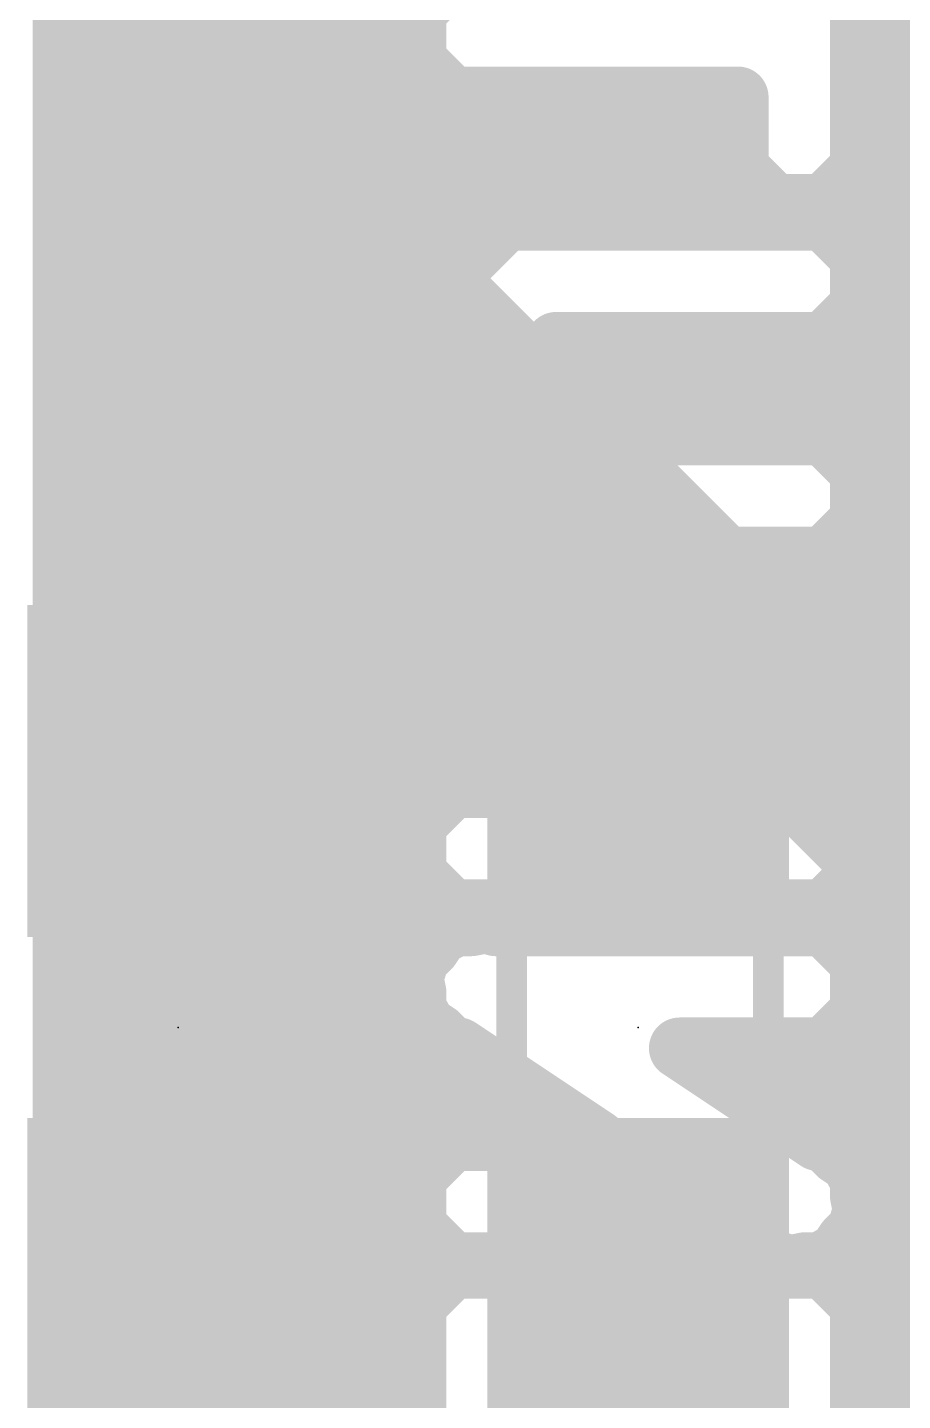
# Model space of a CAD drawing. Extents: x -34 to 73, y -20 to 26.
# Drawn here: x 6.231 to 9.132, y 11.463 to 16.015 of the extents above; entities that cross this region are included whole.
import ezdxf

# ---------------------------------------------------------------- set-up
doc = ezdxf.new("R2010")
doc.units = 0
for name, color, linetype in [('1', 12, 'CONTINUOUS'), ('16', 132, 'CONTINUOUS'), ('22', 40, 'CONTINUOUS'), ('23', 53, 'CONTINUOUS'), ('51', 53, 'CONTINUOUS')]:
    doc.layers.add(name, color=color, linetype=linetype)

# ---------------------------------------------------------------- blocks, each defined once
blk = doc.blocks.new('RECT')
blk.add_solid([(-0.5, -0.5), (0.5, -0.5), (-0.5, 0.5), (0.5, 0.5)])

msp = doc.modelspace()

# ---------------------------------------------------------------- linework, layer by layer
at = {"layer": '1', "const_width": 0.254}
for points in [[(6.731, 11.85), (6.731, 10.033)], [(8.255, 11.85), (8.255, 10.668)]]:
    msp.add_lwpolyline(points, dxfattribs=at)
at = {"layer": '1', "const_width": 0.127}
for points in [[(6.7945, 11.85, 1), (6.6675, 11.85)], [(8.3185, 11.85, 1), (8.1915, 11.85)]]:
    msp.add_lwpolyline(points, format="xyb", dxfattribs=at)
at = {"layer": '16', "const_width": 0.6096}
for points in [[(7.151, 16.764), (7.151, 15.367)], [(7.151, 15.367), (12.318, 10.2)]]:
    msp.add_lwpolyline(points, dxfattribs=at)
at = {"layer": '16', "const_width": 0.3048}
for points in [[(7.2588, 15.4748, 1), (7.0432, 15.2592)], [(6.9986, 15.367, 1), (7.3034, 15.367)]]:
    msp.add_lwpolyline(points, format="xyb", dxfattribs=at)
at = {"layer": '22', "const_width": 0.2032}
for points in [[(6.35, 10.16), (6.35, 17.78)], [(6.5532, 10.16), (6.5532, 17.78)], [(6.7564, 10.16), (6.7564, 17.78)], [(6.9596, 10.16), (6.9596, 17.78)], [(7.1628, 10.16), (7.1628, 17.78)], [(7.366, 10.16), (7.366, 17.78)], [(9.1948, 10.16), (9.1948, 17.78)], [(8.9925, 16.4268), (8.9925, 15.5466)], [(7.5184, 16.0709), (7.5692, 16.1217)], [(7.5184, 15.9025), (7.5184, 16.0709)], [(7.5692, 15.8517), (7.5184, 15.9025)], [(7.6374, 15.7835), (7.5692, 15.8517)], [(7.5692, 15.1302), (7.5692, 15.8517)], [(7.7724, 15.7835), (7.6374, 15.7835)], [(7.9756, 15.7835), (7.7724, 15.7835)], [(7.7724, 15.3334), (7.7724, 15.7835)], [(8.1788, 15.7835), (7.9756, 15.7835)], [(7.9756, 15.3764), (7.9756, 15.7835)], [(8.382, 15.7835), (8.1788, 15.7835)], [(8.1788, 15.3764), (8.1788, 15.7835)], [(8.5852, 15.7835), (8.382, 15.7835)], [(8.382, 15.3764), (8.382, 15.7835)], [(8.5861, 15.7835), (8.5852, 15.7835)], [(8.5852, 15.3764), (8.5852, 15.7835)], [(8.5861, 15.5466), (8.5861, 15.7835)], [(8.7051, 15.4276), (8.5861, 15.5466)], [(8.9916, 15.5457), (8.8735, 15.4276)], [(8.9925, 15.5466), (8.9916, 15.5457)], [(8.9916, 15.2583), (8.9916, 15.5457)], [(8.7884, 15.4276), (8.7051, 15.4276)], [(8.8735, 15.4276), (8.7884, 15.4276)], [(8.7884, 15.3764), (8.7884, 15.4276)], [(7.7724, 15.3334), (7.8154, 15.3764)], [(7.8154, 15.3764), (7.9756, 15.3764)], [(7.9756, 15.3764), (8.1788, 15.3764)], [(8.1788, 15.3764), (8.382, 15.3764)], [(8.382, 15.3764), (8.5852, 15.3764)], [(8.5852, 15.3764), (8.7884, 15.3764)], [(8.7884, 15.3764), (8.8735, 15.3764)], [(8.8735, 15.3764), (8.9916, 15.2583)], [(7.5692, 15.1302), (7.7724, 15.3334)], [(8.9916, 15.2583), (8.9925, 15.2574)], [(8.9925, 15.2574), (8.9925, 15.089)], [(7.5184, 15.0794), (7.5692, 15.1302)], [(7.5184, 14.5552), (7.5184, 15.0794)], [(8.9916, 15.0881), (8.8735, 14.97)], [(8.9925, 15.089), (8.9916, 15.0881)], [(8.9916, 14.5465), (8.9916, 15.0881)], [(7.9837, 14.97), (7.9756, 14.9619)], [(8.1788, 14.97), (7.9837, 14.97)], [(8.382, 14.97), (8.1788, 14.97)], [(8.1788, 14.6646), (8.1788, 14.97)], [(8.5852, 14.97), (8.382, 14.97)], [(8.382, 14.6646), (8.382, 14.97)], [(8.7884, 14.97), (8.5852, 14.97)], [(8.5852, 14.6646), (8.5852, 14.97)], [(8.8735, 14.97), (8.7884, 14.97)], [(8.7884, 14.6646), (8.7884, 14.97)], [(7.9756, 14.9619), (7.9248, 14.9111)], [(7.9756, 14.6727), (7.9756, 14.9619)], [(7.9248, 14.9111), (7.9248, 14.7235)], [(7.9248, 14.7235), (7.9756, 14.6727)], [(7.9756, 14.6727), (7.9837, 14.6646)], [(7.9837, 14.6646), (8.1788, 14.6646)], [(8.1788, 14.6646), (8.382, 14.6646)], [(8.382, 14.6646), (8.5852, 14.6646)], [(8.5852, 14.6646), (8.7884, 14.6646)], [(8.7884, 14.6646), (8.8735, 14.6646)], [(8.8735, 14.6646), (8.9916, 14.5465)], [(7.6374, 14.4361), (7.5184, 14.5552)], [(8.9916, 14.5465), (8.9925, 14.5456)], [(8.9925, 14.5456), (8.9925, 14.3772)], [(7.5692, 13.427), (7.5692, 14.5044)], [(7.8154, 14.2582), (7.6374, 14.4361)], [(8.9916, 14.3763), (8.8735, 14.2582)], [(8.9925, 14.3772), (8.9916, 14.3763)], [(8.9916, 13.9109), (8.9916, 14.3763)], [(7.7724, 13.4952), (7.7724, 14.3012)], [(7.9756, 14.2582), (7.8154, 14.2582)], [(8.1788, 14.2582), (7.9756, 14.2582)], [(7.9756, 14.0113), (7.9756, 14.2582)], [(8.382, 14.2582), (8.1788, 14.2582)], [(8.1788, 14.207), (8.1788, 14.2582)], [(8.5852, 14.2582), (8.382, 14.2582)], [(8.382, 14.207), (8.382, 14.2582)], [(8.7884, 14.2582), (8.5852, 14.2582)], [(8.5852, 14.207), (8.5852, 14.2582)], [(8.8735, 14.2582), (8.7884, 14.2582)], [(8.7884, 14.1141), (8.7884, 14.2582)], [(7.9756, 14.0113), (8.1713, 14.207)], [(8.1713, 14.207), (8.1788, 14.207)], [(8.1788, 14.207), (8.382, 14.207)], [(8.382, 14.207), (8.5852, 14.207)], [(8.5852, 14.207), (8.6955, 14.207)], [(8.6955, 14.207), (8.7884, 14.1141)], [(8.7884, 14.1141), (8.9916, 13.9109)], [(7.8743, 13.91), (7.9756, 14.0113)], [(7.8743, 13.4952), (7.8743, 13.91)], [(8.9916, 13.9109), (8.9925, 13.91)], [(8.9925, 13.91), (8.9925, 13.2078)], [(8.3396, 13.8006), (8.2807, 13.7417)], [(8.382, 13.8006), (8.3396, 13.8006)], [(8.5272, 13.8006), (8.382, 13.8006)], [(8.382, 13.4952), (8.382, 13.8006)], [(8.5852, 13.7426), (8.5272, 13.8006)], [(8.2807, 13.7417), (8.2807, 13.4952)], [(8.5861, 13.7417), (8.5852, 13.7426)], [(8.5852, 13.4952), (8.5852, 13.7426)], [(8.5861, 13.4952), (8.5861, 13.7417)], [(7.5692, 13.427), (7.6374, 13.4952)], [(7.6374, 13.4952), (7.7724, 13.4952)], [(7.7724, 13.4952), (7.8743, 13.4952)], [(8.2807, 13.4952), (8.382, 13.4952)], [(8.382, 13.4952), (8.5852, 13.4952)], [(8.5852, 13.4952), (8.5861, 13.4952)], [(7.5184, 13.3762), (7.5692, 13.427)], [(7.5184, 13.2078), (7.5184, 13.3762)], [(7.5692, 13.157), (7.5184, 13.2078)], [(8.9916, 13.2069), (8.8735, 13.0888)], [(8.9925, 13.2078), (8.9916, 13.2069)], [(8.9916, 12.9195), (8.9916, 13.2069)], [(7.6374, 13.0888), (7.5692, 13.157)], [(7.5692, 12.9721), (7.5692, 13.157)], [(7.7724, 13.0888), (7.6374, 13.0888)], [(7.9756, 13.0888), (7.7724, 13.0888)], [(7.7724, 13.0447), (7.7724, 13.0888)], [(8.1788, 13.0888), (7.9756, 13.0888)], [(7.9756, 13.0376), (7.9756, 13.0888)], [(8.382, 13.0888), (8.1788, 13.0888)], [(8.1788, 13.0376), (8.1788, 13.0888)], [(8.5852, 13.0888), (8.382, 13.0888)], [(8.382, 13.0376), (8.382, 13.0888)], [(8.7884, 13.0888), (8.5852, 13.0888)], [(8.5852, 13.0376), (8.5852, 13.0888)], [(8.8735, 13.0888), (8.7884, 13.0888)], [(8.7884, 13.0376), (8.7884, 13.0888)], [(7.5637, 12.9639), (7.5992, 13.0172)], [(7.5992, 13.0172), (7.6214, 13.0216)], [(7.6214, 13.0216), (7.6374, 13.0376)], [(7.6374, 13.0376), (7.7015, 13.0376)], [(7.7015, 13.0376), (7.7643, 13.0502)], [(7.7643, 13.0502), (7.7831, 13.0376)], [(7.7831, 13.0376), (7.9756, 13.0376)], [(7.9756, 13.0376), (8.1788, 13.0376)], [(8.1788, 13.0376), (8.382, 13.0376)], [(8.382, 13.0376), (8.5852, 13.0376)], [(8.5852, 13.0376), (8.7884, 13.0376)], [(8.7884, 13.0376), (8.8735, 13.0376)], [(8.8735, 13.0376), (8.9916, 12.9195)], [(7.5184, 12.9186), (7.5637, 12.9639)], [(7.5184, 12.8959), (7.5184, 12.9186)], [(8.9916, 12.9195), (8.9925, 12.9186)], [(8.9925, 12.9186), (8.9925, 12.7502)], [(7.5058, 12.8771), (7.5184, 12.8959)], [(7.5184, 12.8143), (7.5058, 12.8771)], [(7.5184, 12.7502), (7.5184, 12.8143)], [(7.5344, 12.7342), (7.5184, 12.7502)], [(7.5389, 12.712), (7.5344, 12.7342)], [(8.9916, 12.7493), (8.8735, 12.6312)], [(8.9925, 12.7502), (8.9916, 12.7493)], [(8.9916, 12.2077), (8.9916, 12.7493)], [(7.5922, 12.6765), (7.5389, 12.712)], [(7.5692, 12.2576), (7.5692, 12.6918)], [(7.6374, 12.6312), (7.5922, 12.6765)], [(7.6601, 12.6312), (7.6374, 12.6312)], [(8.1182, 12.3258), (7.6601, 12.6312)], [(8.5852, 12.6312), (8.3927, 12.6312)], [(8.3927, 12.6312), (8.7884, 12.3674)], [(8.7884, 12.6312), (8.5852, 12.6312)], [(8.5852, 12.5029), (8.5852, 12.6312)], [(8.8735, 12.6312), (8.7884, 12.6312)], [(8.7884, 12.3674), (8.7884, 12.6312)], [(7.7724, 12.3258), (7.7724, 12.5563)], [(7.9756, 12.3258), (7.9756, 12.4209)], [(7.5692, 12.2576), (7.6374, 12.3258)], [(7.6374, 12.3258), (7.7724, 12.3258)], [(7.7724, 12.3258), (7.9756, 12.3258)], [(7.9756, 12.3258), (8.1182, 12.3258)], [(8.7884, 12.3674), (8.8508, 12.3258)], [(8.8508, 12.3258), (8.8735, 12.3258)], [(8.8735, 12.3258), (8.9188, 12.2805)], [(8.9188, 12.2805), (8.9721, 12.245)], [(7.5184, 12.2068), (7.5692, 12.2576)], [(8.9721, 12.245), (8.9765, 12.2228)], [(7.5184, 12.0384), (7.5184, 12.2068)], [(8.9765, 12.2228), (8.9916, 12.2077)], [(8.9916, 12.2077), (8.9925, 12.2068)], [(8.9925, 12.2068), (8.9925, 12.1427)], [(8.9925, 12.1427), (9.0051, 12.0799)], [(9.0051, 12.0799), (8.9925, 12.0611)], [(8.9925, 12.0611), (8.9925, 12.0384)], [(7.5692, 11.9876), (7.5184, 12.0384)], [(8.9916, 12.0375), (8.9472, 11.9931)], [(8.9925, 12.0384), (8.9916, 12.0375)], [(8.9916, 11.784), (8.9916, 12.0375)], [(7.6374, 11.9194), (7.5692, 11.9876)], [(7.5692, 11.8339), (7.5692, 11.9876)], [(8.9472, 11.9931), (8.9117, 11.9399)], [(7.7724, 11.9194), (7.6374, 11.9194)], [(7.9756, 11.9194), (7.7724, 11.9194)], [(7.7724, 11.9021), (7.7724, 11.9194)], [(8.1788, 11.9194), (7.9756, 11.9194)], [(7.9756, 11.7242), (7.9756, 11.9194)], [(8.382, 11.9194), (8.1788, 11.9194)], [(8.1788, 11.7242), (8.1788, 11.9194)], [(8.5852, 11.9194), (8.382, 11.9194)], [(8.382, 11.7242), (8.382, 11.9194)], [(8.7278, 11.9194), (8.5852, 11.9194)], [(8.5852, 11.7242), (8.5852, 11.9194)], [(8.7466, 11.9068), (8.7278, 11.9194)], [(8.8094, 11.9194), (8.7466, 11.9068)], [(8.7884, 11.9021), (8.7884, 11.9152)], [(8.8735, 11.9194), (8.8094, 11.9194)], [(8.8895, 11.9354), (8.8735, 11.9194)], [(8.9117, 11.9399), (8.8895, 11.9354)], [(7.5692, 11.8339), (7.6374, 11.9021)], [(7.6374, 11.9021), (7.7724, 11.9021)], [(7.7724, 11.9021), (7.8058, 11.9021)], [(7.8058, 11.9021), (7.9248, 11.7831)], [(8.5861, 11.7831), (8.7051, 11.9021)], [(8.7051, 11.9021), (8.7884, 11.9021)], [(8.7884, 11.9021), (8.8735, 11.9021)], [(8.8735, 11.9021), (8.9916, 11.784)], [(7.5184, 11.7831), (7.5692, 11.8339)], [(7.5184, 11.2588), (7.5184, 11.7831)], [(7.9248, 11.7831), (7.9248, 11.7242)], [(8.5861, 11.7242), (8.5861, 11.7831)], [(8.9916, 11.784), (8.9925, 11.7831)], [(8.9925, 11.7831), (8.9925, 11.2588)], [(7.9248, 11.7242), (7.9756, 11.7242)], [(7.9756, 11.7242), (8.1788, 11.7242)], [(8.1788, 11.7242), (8.382, 11.7242)], [(8.382, 11.7242), (8.5852, 11.7242)], [(8.5852, 11.7242), (8.5861, 11.7242)]]:
    msp.add_lwpolyline(points, dxfattribs=at)
at = {"layer": '22', "const_width": 0.1016}
for points in [[(7.4825, 16.1068, 1), (7.5543, 16.035)], [(7.5543, 15.9384, 1), (7.4825, 15.8666)], [(7.4676, 15.9025, 1), (7.5692, 15.9025)], [(7.6051, 15.8876, 1), (7.5333, 15.8158)], [(7.62, 15.8517, 1), (7.5184, 15.8517)], [(7.5333, 15.8158, 1), (7.6051, 15.8876)], [(7.6374, 15.8343, 1), (7.6374, 15.7327)], [(7.7724, 15.8343, 1), (7.7724, 15.7327)], [(7.8232, 15.7835, 1), (7.7216, 15.7835)], [(7.7724, 15.7327, 1), (7.7724, 15.8343)], [(7.9756, 15.8343, 1), (7.9756, 15.7327)], [(8.0264, 15.7835, 1), (7.9248, 15.7835)], [(7.9756, 15.7327, 1), (7.9756, 15.8343)], [(8.1788, 15.8343, 1), (8.1788, 15.7327)], [(8.2296, 15.7835, 1), (8.128, 15.7835)], [(8.1788, 15.7327, 1), (8.1788, 15.8343)], [(8.382, 15.8343, 1), (8.382, 15.7327)], [(8.4328, 15.7835, 1), (8.3312, 15.7835)], [(8.382, 15.7327, 1), (8.382, 15.8343)], [(8.5852, 15.8343, 1), (8.5852, 15.7327)], [(8.636, 15.7835, 1), (8.5344, 15.7835)], [(8.6369, 15.7835, 1), (8.5353, 15.7835)], [(8.5852, 15.7327, 1), (8.5852, 15.8343)], [(8.5861, 15.7327, 1), (8.5861, 15.8343)], [(7.6015, 15.7476, 1), (7.6733, 15.8194)], [(8.622, 15.5825, 1), (8.5502, 15.5107)], [(9.0424, 15.5457, 1), (8.9408, 15.5457)], [(8.9557, 15.5816, 1), (9.0275, 15.5098)], [(9.0275, 15.5098, 1), (8.9557, 15.5816)], [(9.0284, 15.5107, 1), (8.9566, 15.5825)], [(8.5353, 15.5466, 1), (8.6369, 15.5466)], [(8.9417, 15.5466, 1), (9.0433, 15.5466)], [(8.7051, 15.4784, 1), (8.7051, 15.3768)], [(8.7884, 15.4784, 1), (8.7884, 15.3768)], [(8.8392, 15.4276, 1), (8.7376, 15.4276)], [(8.7884, 15.3768, 1), (8.7884, 15.4784)], [(8.8735, 15.3768, 1), (8.8735, 15.4784)], [(7.8154, 15.4272, 1), (7.8154, 15.3256)], [(7.8513, 15.3405, 1), (7.7795, 15.4123)], [(7.9756, 15.4272, 1), (7.9756, 15.3256)], [(7.9756, 15.3256, 1), (7.9756, 15.4272)], [(8.1788, 15.4272, 1), (8.1788, 15.3256)], [(8.1788, 15.3256, 1), (8.1788, 15.4272)], [(8.382, 15.4272, 1), (8.382, 15.3256)], [(8.382, 15.3256, 1), (8.382, 15.4272)], [(8.5852, 15.4272, 1), (8.5852, 15.3256)], [(8.5852, 15.3256, 1), (8.5852, 15.4272)], [(8.6692, 15.3917, 1), (8.741, 15.4635)], [(8.7884, 15.4272, 1), (8.7884, 15.3256)], [(8.7884, 15.3256, 1), (8.7884, 15.4272)], [(8.8376, 15.4635, 1), (8.9094, 15.3917)], [(8.9094, 15.4123, 1), (8.8376, 15.3405)], [(8.8735, 15.3256, 1), (8.8735, 15.4272)], [(7.8083, 15.2975, 1), (7.7365, 15.3693)], [(7.7365, 15.3693, 1), (7.8083, 15.2975)], [(7.9248, 15.3764, 1), (8.0264, 15.3764)], [(8.128, 15.3764, 1), (8.2296, 15.3764)], [(8.3312, 15.3764, 1), (8.4328, 15.3764)], [(8.5344, 15.3764, 1), (8.636, 15.3764)], [(8.7376, 15.3764, 1), (8.8392, 15.3764)], [(7.7216, 15.3334, 1), (7.8232, 15.3334)], [(9.0275, 15.2942, 1), (8.9557, 15.2224)], [(9.0433, 15.2574, 1), (8.9417, 15.2574)], [(8.9557, 15.2224, 1), (9.0275, 15.2942)], [(8.9566, 15.2215, 1), (9.0284, 15.2933)], [(8.9408, 15.2583, 1), (9.0424, 15.2583)], [(7.5333, 15.1661, 1), (7.6051, 15.0943)], [(7.6051, 15.0943, 1), (7.5333, 15.1661)], [(7.5692, 15.0794, 1), (7.4676, 15.0794)], [(7.4825, 15.1153, 1), (7.5543, 15.0435)], [(7.5184, 15.1302, 1), (7.62, 15.1302)], [(9.0424, 15.0881, 1), (8.9408, 15.0881)], [(8.9557, 15.124, 1), (9.0275, 15.0522)], [(9.0275, 15.0522, 1), (8.9557, 15.124)], [(9.0284, 15.0531, 1), (8.9566, 15.1249)], [(8.9417, 15.089, 1), (9.0433, 15.089)], [(7.9837, 15.0208, 1), (7.9837, 14.9192)], [(8.0196, 14.9341, 1), (7.9478, 15.0059)], [(8.1788, 15.0208, 1), (8.1788, 14.9192)], [(8.2296, 14.97, 1), (8.128, 14.97)], [(8.1788, 14.9192, 1), (8.1788, 15.0208)], [(8.382, 15.0208, 1), (8.382, 14.9192)], [(8.4328, 14.97, 1), (8.3312, 14.97)], [(8.382, 14.9192, 1), (8.382, 15.0208)], [(8.5852, 15.0208, 1), (8.5852, 14.9192)], [(8.636, 14.97, 1), (8.5344, 14.97)], [(8.5852, 14.9192, 1), (8.5852, 15.0208)], [(8.7884, 15.0208, 1), (8.7884, 14.9192)], [(8.8392, 14.97, 1), (8.7376, 14.97)], [(8.7884, 14.9192, 1), (8.7884, 15.0208)], [(8.8735, 14.9192, 1), (8.8735, 15.0208)], [(8.0264, 14.9619, 1), (7.9248, 14.9619)], [(7.9397, 14.9978, 1), (8.0115, 14.926)], [(8.0115, 14.926, 1), (7.9397, 14.9978)], [(8.8376, 15.0059, 1), (8.9094, 14.9341)], [(7.9756, 14.9111, 1), (7.874, 14.9111)], [(7.8889, 14.947, 1), (7.9607, 14.8752)], [(7.9607, 14.7594, 1), (7.8889, 14.6876)], [(7.874, 14.7235, 1), (7.9756, 14.7235)], [(8.0115, 14.7086, 1), (7.9397, 14.6368)], [(7.9837, 14.7154, 1), (7.9837, 14.6138)], [(7.9397, 14.6368, 1), (8.0115, 14.7086)], [(7.9478, 14.6287, 1), (8.0196, 14.7005)], [(8.1788, 14.7154, 1), (8.1788, 14.6138)], [(8.1788, 14.6138, 1), (8.1788, 14.7154)], [(8.382, 14.7154, 1), (8.382, 14.6138)], [(8.382, 14.6138, 1), (8.382, 14.7154)], [(8.5852, 14.7154, 1), (8.5852, 14.6138)], [(8.5852, 14.6138, 1), (8.5852, 14.7154)], [(8.7884, 14.7154, 1), (8.7884, 14.6138)], [(8.7884, 14.6138, 1), (8.7884, 14.7154)], [(8.9094, 14.7005, 1), (8.8376, 14.6287)], [(8.8735, 14.6138, 1), (8.8735, 14.7154)], [(7.9248, 14.6727, 1), (8.0264, 14.6727)], [(8.128, 14.6646, 1), (8.2296, 14.6646)], [(8.3312, 14.6646, 1), (8.4328, 14.6646)], [(8.5344, 14.6646, 1), (8.636, 14.6646)], [(8.7376, 14.6646, 1), (8.8392, 14.6646)], [(7.5543, 14.5911, 1), (7.4825, 14.5193)], [(9.0275, 14.5824, 1), (8.9557, 14.5106)], [(9.0433, 14.5456, 1), (8.9417, 14.5456)], [(8.9557, 14.5106, 1), (9.0275, 14.5824)], [(8.9566, 14.5097, 1), (9.0284, 14.5815)], [(7.4676, 14.5552, 1), (7.5692, 14.5552)], [(7.62, 14.5044, 1), (7.5184, 14.5044)], [(8.9408, 14.5465, 1), (9.0424, 14.5465)], [(7.6733, 14.472, 1), (7.6015, 14.4002)], [(7.6015, 14.4002, 1), (7.6733, 14.472)], [(9.0424, 14.3763, 1), (8.9408, 14.3763)], [(9.0275, 14.3404, 1), (8.9557, 14.4122)], [(9.0284, 14.3413, 1), (8.9566, 14.4131)], [(8.9557, 14.4122, 1), (9.0275, 14.3404)], [(7.8232, 14.3012, 1), (7.7216, 14.3012)], [(8.9417, 14.3772, 1), (9.0433, 14.3772)], [(7.8154, 14.309, 1), (7.8154, 14.2074)], [(7.7795, 14.2223, 1), (7.8513, 14.2941)], [(7.9756, 14.309, 1), (7.9756, 14.2074)], [(8.0264, 14.2582, 1), (7.9248, 14.2582)], [(7.9756, 14.2074, 1), (7.9756, 14.309)], [(8.1788, 14.309, 1), (8.1788, 14.2074)], [(8.2296, 14.2582, 1), (8.128, 14.2582)], [(8.1788, 14.2074, 1), (8.1788, 14.309)], [(8.382, 14.309, 1), (8.382, 14.2074)], [(8.4328, 14.2582, 1), (8.3312, 14.2582)], [(8.382, 14.2074, 1), (8.382, 14.309)], [(8.5852, 14.309, 1), (8.5852, 14.2074)], [(8.636, 14.2582, 1), (8.5344, 14.2582)], [(8.5852, 14.2074, 1), (8.5852, 14.309)], [(8.7884, 14.309, 1), (8.7884, 14.2074)], [(8.8392, 14.2582, 1), (8.7376, 14.2582)], [(8.7884, 14.2074, 1), (8.7884, 14.309)], [(8.8376, 14.2941, 1), (8.9094, 14.2223)], [(8.8735, 14.2074, 1), (8.8735, 14.309)], [(8.1713, 14.2578, 1), (8.1713, 14.1562)], [(8.1788, 14.2578, 1), (8.1788, 14.1562)], [(8.2072, 14.1711, 1), (8.1354, 14.2429)], [(8.1788, 14.1562, 1), (8.1788, 14.2578)], [(8.382, 14.2578, 1), (8.382, 14.1562)], [(8.382, 14.1562, 1), (8.382, 14.2578)], [(8.5852, 14.2578, 1), (8.5852, 14.1562)], [(8.5852, 14.1562, 1), (8.5852, 14.2578)], [(8.7314, 14.2429, 1), (8.6596, 14.1711)], [(8.6955, 14.1562, 1), (8.6955, 14.2578)], [(8.128, 14.207, 1), (8.2296, 14.207)], [(8.3312, 14.207, 1), (8.4328, 14.207)], [(8.5344, 14.207, 1), (8.636, 14.207)], [(8.8243, 14.15, 1), (8.7525, 14.0782)], [(8.7376, 14.1141, 1), (8.8392, 14.1141)], [(8.7525, 14.0782, 1), (8.8243, 14.15)], [(8.0115, 13.9754, 1), (7.9397, 14.0472)], [(7.9397, 14.0472, 1), (8.0115, 13.9754)], [(7.9248, 14.0113, 1), (8.0264, 14.0113)], [(7.9251, 13.91, 1), (7.8235, 13.91)], [(7.8384, 13.9459, 1), (7.9102, 13.8741)], [(9.0275, 13.9468, 1), (8.9557, 13.875)], [(9.0433, 13.91, 1), (8.9417, 13.91)], [(8.9557, 13.875, 1), (9.0275, 13.9468)], [(8.9566, 13.8741, 1), (9.0284, 13.9459)], [(8.9408, 13.9109, 1), (9.0424, 13.9109)], [(8.3396, 13.8514, 1), (8.3396, 13.7498)], [(8.3755, 13.7647, 1), (8.3037, 13.8365)], [(8.382, 13.8514, 1), (8.382, 13.7498)], [(8.4328, 13.8006, 1), (8.3312, 13.8006)], [(8.382, 13.7498, 1), (8.382, 13.8514)], [(8.5631, 13.8365, 1), (8.4913, 13.7647)], [(8.5272, 13.7498, 1), (8.5272, 13.8514)], [(8.3315, 13.7417, 1), (8.2299, 13.7417)], [(8.6211, 13.7785, 1), (8.5493, 13.7067)], [(8.636, 13.7426, 1), (8.5344, 13.7426)], [(8.6369, 13.7417, 1), (8.5353, 13.7417)], [(8.2448, 13.7776, 1), (8.3166, 13.7058)], [(8.5493, 13.7067, 1), (8.6211, 13.7785)], [(8.5502, 13.7058, 1), (8.622, 13.7776)], [(7.6374, 13.546, 1), (7.6374, 13.4444)], [(7.6733, 13.4593, 1), (7.6015, 13.5311)], [(7.7724, 13.546, 1), (7.7724, 13.4444)], [(7.7724, 13.4444, 1), (7.7724, 13.546)], [(7.8743, 13.4444, 1), (7.8743, 13.546)], [(8.2807, 13.546, 1), (8.2807, 13.4444)], [(8.382, 13.546, 1), (8.382, 13.4444)], [(8.382, 13.4444, 1), (8.382, 13.546)], [(8.5852, 13.546, 1), (8.5852, 13.4444)], [(8.5852, 13.4444, 1), (8.5852, 13.546)], [(8.5861, 13.4444, 1), (8.5861, 13.546)], [(7.6051, 13.3911, 1), (7.5333, 13.4629)], [(7.7216, 13.4952, 1), (7.8232, 13.4952)], [(7.8235, 13.4952, 1), (7.9251, 13.4952)], [(8.2299, 13.4952, 1), (8.3315, 13.4952)], [(8.3312, 13.4952, 1), (8.4328, 13.4952)], [(8.5344, 13.4952, 1), (8.636, 13.4952)], [(8.5353, 13.4952, 1), (8.6369, 13.4952)], [(7.5692, 13.3762, 1), (7.4676, 13.3762)], [(7.5333, 13.4629, 1), (7.6051, 13.3911)], [(7.5184, 13.427, 1), (7.62, 13.427)], [(7.4825, 13.4121, 1), (7.5543, 13.3403)], [(7.5543, 13.2437, 1), (7.4825, 13.1719)], [(9.0424, 13.2069, 1), (8.9408, 13.2069)], [(8.9557, 13.2428, 1), (9.0275, 13.171)], [(9.0275, 13.171, 1), (8.9557, 13.2428)], [(9.0284, 13.1719, 1), (8.9566, 13.2437)], [(7.4676, 13.2078, 1), (7.5692, 13.2078)], [(7.6051, 13.1929, 1), (7.5333, 13.1211)], [(7.62, 13.157, 1), (7.5184, 13.157)], [(8.9417, 13.2078, 1), (9.0433, 13.2078)], [(7.5333, 13.1211, 1), (7.6051, 13.1929)], [(7.6374, 13.1396, 1), (7.6374, 13.038)], [(7.6015, 13.0529, 1), (7.6733, 13.1247)], [(7.7724, 13.1396, 1), (7.7724, 13.038)], [(7.8232, 13.0888, 1), (7.7216, 13.0888)], [(7.7724, 13.038, 1), (7.7724, 13.1396)], [(7.9756, 13.1396, 1), (7.9756, 13.038)], [(8.0264, 13.0888, 1), (7.9248, 13.0888)], [(7.9756, 13.038, 1), (7.9756, 13.1396)], [(8.1788, 13.1396, 1), (8.1788, 13.038)], [(8.2296, 13.0888, 1), (8.128, 13.0888)], [(8.1788, 13.038, 1), (8.1788, 13.1396)], [(8.382, 13.1396, 1), (8.382, 13.038)], [(8.4328, 13.0888, 1), (8.3312, 13.0888)], [(8.382, 13.038, 1), (8.382, 13.1396)], [(8.5852, 13.1396, 1), (8.5852, 13.038)], [(8.636, 13.0888, 1), (8.5344, 13.0888)], [(8.5852, 13.038, 1), (8.5852, 13.1396)], [(8.7884, 13.1396, 1), (8.7884, 13.038)], [(8.8392, 13.0888, 1), (8.7376, 13.0888)], [(8.7884, 13.038, 1), (8.7884, 13.1396)], [(8.8376, 13.1247, 1), (8.9094, 13.0529)], [(8.8735, 13.038, 1), (8.8735, 13.1396)], [(7.5893, 13.067, 1), (7.6091, 12.9674)], [(7.6415, 12.989, 1), (7.5569, 13.0454)], [(7.6374, 13.0884, 1), (7.6374, 12.9868)], [(7.6733, 13.0017, 1), (7.6015, 13.0735)], [(7.6313, 12.9718, 1), (7.6115, 13.0714)], [(7.6915, 13.0874, 1), (7.7115, 12.9878)], [(7.7015, 12.9868, 1), (7.7015, 13.0884)], [(7.7926, 13.0924, 1), (7.736, 13.008)], [(7.7831, 13.0884, 1), (7.7831, 12.9868)], [(7.7743, 13.0004, 1), (7.7543, 13.1)], [(7.7548, 12.9954, 1), (7.8114, 13.0798)], [(7.9756, 13.0884, 1), (7.9756, 12.9868)], [(7.9756, 12.9868, 1), (7.9756, 13.0884)], [(8.1788, 13.0884, 1), (8.1788, 12.9868)], [(8.1788, 12.9868, 1), (8.1788, 13.0884)], [(8.382, 13.0884, 1), (8.382, 12.9868)], [(8.382, 12.9868, 1), (8.382, 13.0884)], [(8.5852, 13.0884, 1), (8.5852, 12.9868)], [(8.5852, 12.9868, 1), (8.5852, 13.0884)], [(8.7884, 13.0884, 1), (8.7884, 12.9868)], [(8.7884, 12.9868, 1), (8.7884, 13.0884)], [(8.9094, 13.0735, 1), (8.8376, 13.0017)], [(8.8735, 12.9868, 1), (8.8735, 13.0884)], [(7.5996, 12.928, 1), (7.5278, 12.9998)], [(7.5855, 13.0575, 1), (7.6573, 12.9857)], [(7.7216, 13.0447, 1), (7.8232, 13.0447)], [(7.9248, 13.0376, 1), (8.0264, 13.0376)], [(8.128, 13.0376, 1), (8.2296, 13.0376)], [(8.3312, 13.0376, 1), (8.4328, 13.0376)], [(8.5344, 13.0376, 1), (8.636, 13.0376)], [(8.7376, 13.0376, 1), (8.8392, 13.0376)], [(7.5692, 12.9186, 1), (7.4676, 12.9186)], [(7.5214, 12.9921, 1), (7.606, 12.9357)], [(7.5184, 12.9721, 1), (7.62, 12.9721)], [(9.0275, 12.9554, 1), (8.9557, 12.8836)], [(9.0433, 12.9186, 1), (8.9417, 12.9186)], [(7.5556, 12.8871, 1), (7.456, 12.8671)], [(7.4825, 12.9545, 1), (7.5543, 12.8827)], [(7.5606, 12.8676, 1), (7.4762, 12.9242)], [(8.9557, 12.8836, 1), (9.0275, 12.9554)], [(8.9566, 12.8827, 1), (9.0284, 12.9545)], [(7.4636, 12.9054, 1), (7.548, 12.8488)], [(7.4676, 12.8959, 1), (7.5692, 12.8959)], [(8.9408, 12.9195, 1), (9.0424, 12.9195)], [(7.5692, 12.8143, 1), (7.4676, 12.8143)], [(7.5543, 12.7861, 1), (7.4825, 12.7143)], [(7.4686, 12.8043, 1), (7.5682, 12.8243)], [(7.5842, 12.7443, 1), (7.4846, 12.7241)], [(9.0424, 12.7493, 1), (8.9408, 12.7493)], [(8.9557, 12.7852, 1), (9.0275, 12.7134)], [(9.0275, 12.7134, 1), (8.9557, 12.7852)], [(9.0284, 12.7143, 1), (8.9566, 12.7861)], [(7.4676, 12.7502, 1), (7.5692, 12.7502)], [(7.5671, 12.7543, 1), (7.5107, 12.6697)], [(7.4985, 12.6983, 1), (7.5703, 12.7701)], [(7.62, 12.6918, 1), (7.5184, 12.6918)], [(8.9417, 12.7502, 1), (9.0433, 12.7502)], [(7.4891, 12.7019, 1), (7.5887, 12.7221)], [(7.6282, 12.7124, 1), (7.5562, 12.6406)], [(7.564, 12.6342, 1), (7.6204, 12.7188)], [(7.6374, 12.682, 1), (7.6374, 12.5804)], [(7.6014, 12.5953, 1), (7.6734, 12.6671)], [(7.6883, 12.6735, 1), (7.6319, 12.5889)], [(7.6601, 12.5804, 1), (7.6601, 12.682)], [(8.3927, 12.682, 1), (8.3927, 12.5804)], [(8.4209, 12.6735, 1), (8.3645, 12.5889)], [(8.5852, 12.682, 1), (8.5852, 12.5804)], [(8.636, 12.6312, 1), (8.5344, 12.6312)], [(8.5852, 12.5804, 1), (8.5852, 12.682)], [(8.7884, 12.682, 1), (8.7884, 12.5804)], [(8.8392, 12.6312, 1), (8.7376, 12.6312)], [(8.7884, 12.5804, 1), (8.7884, 12.682)], [(8.8376, 12.6671, 1), (8.9094, 12.5953)], [(8.8735, 12.5804, 1), (8.8735, 12.682)], [(7.8232, 12.5563, 1), (7.7216, 12.5563)], [(8.0264, 12.4209, 1), (7.9248, 12.4209)], [(8.5344, 12.5029, 1), (8.636, 12.5029)], [(7.6374, 12.3766, 1), (7.6374, 12.275)], [(7.6733, 12.2899, 1), (7.6015, 12.3617)], [(7.7724, 12.3766, 1), (7.7724, 12.275)], [(7.7724, 12.275, 1), (7.7724, 12.3766)], [(7.9756, 12.3766, 1), (7.9756, 12.275)], [(7.9756, 12.275, 1), (7.9756, 12.3766)], [(8.1182, 12.275, 1), (8.1182, 12.3766)], [(8.8166, 12.4097, 1), (8.7602, 12.3251)], [(8.7602, 12.3251, 1), (8.8166, 12.4097)], [(8.8508, 12.3766, 1), (8.8508, 12.275)], [(8.9094, 12.3617, 1), (8.8376, 12.2899)], [(8.8735, 12.275, 1), (8.8735, 12.3766)], [(8.09, 12.2835, 1), (8.1464, 12.3681)], [(8.7376, 12.3674, 1), (8.8392, 12.3674)], [(8.8226, 12.2835, 1), (8.879, 12.3681)], [(8.947, 12.3228, 1), (8.8906, 12.2382)], [(7.5333, 12.2935, 1), (7.6051, 12.2217)], [(7.6051, 12.2217, 1), (7.5333, 12.2935)], [(7.7216, 12.3258, 1), (7.8232, 12.3258)], [(7.9248, 12.3258, 1), (8.0264, 12.3258)], [(8.8829, 12.2446, 1), (8.9547, 12.3164)], [(9.0219, 12.2549, 1), (8.9223, 12.2351)], [(8.9439, 12.2027, 1), (9.0003, 12.2873)], [(7.5692, 12.2068, 1), (7.4676, 12.2068)], [(7.4825, 12.2427, 1), (7.5543, 12.1709)], [(7.5184, 12.2576, 1), (7.62, 12.2576)], [(9.0124, 12.2587, 1), (8.9406, 12.1869)], [(9.0275, 12.2436, 1), (8.9557, 12.1718)], [(9.0433, 12.2068, 1), (8.9417, 12.2068)], [(8.9557, 12.1718, 1), (9.0275, 12.2436)], [(8.9566, 12.1709, 1), (9.0284, 12.2427)], [(8.9267, 12.2129, 1), (9.0263, 12.2327)], [(8.9408, 12.2077, 1), (9.0424, 12.2077)], [(9.0423, 12.1527, 1), (8.9427, 12.1327)], [(8.9417, 12.1427, 1), (9.0433, 12.1427)], [(9.0433, 12.0611, 1), (8.9417, 12.0611)], [(9.0473, 12.0516, 1), (8.9629, 12.1082)], [(7.5543, 12.0743, 1), (7.4825, 12.0025)], [(9.0424, 12.0375, 1), (8.9408, 12.0375)], [(8.9557, 12.0734, 1), (9.0275, 12.0016)], [(8.9503, 12.0894, 1), (9.0347, 12.0328)], [(8.9553, 12.0699, 1), (9.0549, 12.0899)], [(9.0275, 12.0016, 1), (8.9557, 12.0734)], [(9.0284, 12.0025, 1), (8.9566, 12.0743)], [(7.4676, 12.0384, 1), (7.5692, 12.0384)], [(7.6051, 12.0235, 1), (7.5333, 11.9517)], [(7.62, 11.9876, 1), (7.5184, 11.9876)], [(7.5333, 11.9517, 1), (7.6051, 12.0235)], [(8.9113, 12.029, 1), (8.9831, 11.9572)], [(8.9895, 11.9649, 1), (8.9049, 12.0213)], [(8.9417, 12.0384, 1), (9.0433, 12.0384)], [(7.6374, 11.9702, 1), (7.6374, 11.8686)], [(7.7724, 11.9702, 1), (7.7724, 11.8686)], [(7.8232, 11.9194, 1), (7.7216, 11.9194)], [(7.7724, 11.8686, 1), (7.7724, 11.9702)], [(7.9756, 11.9702, 1), (7.9756, 11.8686)], [(8.0264, 11.9194, 1), (7.9248, 11.9194)], [(7.9756, 11.8686, 1), (7.9756, 11.9702)], [(8.1788, 11.9702, 1), (8.1788, 11.8686)], [(8.2296, 11.9194, 1), (8.128, 11.9194)], [(8.1788, 11.8686, 1), (8.1788, 11.9702)], [(8.382, 11.9702, 1), (8.382, 11.8686)], [(8.4328, 11.9194, 1), (8.3312, 11.9194)], [(8.382, 11.8686, 1), (8.382, 11.9702)], [(8.5852, 11.9702, 1), (8.5852, 11.8686)], [(8.636, 11.9194, 1), (8.5344, 11.9194)], [(8.5852, 11.8686, 1), (8.5852, 11.9702)], [(8.7561, 11.9616, 1), (8.6995, 11.8772)], [(8.7278, 11.8686, 1), (8.7278, 11.9702)], [(8.8392, 11.9152, 1), (8.7376, 11.9152)], [(8.8094, 11.9702, 1), (8.8094, 11.8686)], [(8.8194, 11.8696, 1), (8.7994, 11.9692)], [(8.8794, 11.9852, 1), (8.8996, 11.8856)], [(8.9254, 11.8995, 1), (8.8536, 11.9713)], [(8.8694, 11.9681, 1), (8.954, 11.9117)], [(8.8735, 11.8686, 1), (8.8735, 11.9702)], [(8.9218, 11.8901, 1), (8.9016, 11.9897)], [(7.6374, 11.9529, 1), (7.6374, 11.8513)], [(7.6015, 11.8835, 1), (7.6733, 11.9553)], [(7.6733, 11.8662, 1), (7.6015, 11.938)], [(7.7724, 11.9529, 1), (7.7724, 11.8513)], [(7.8417, 11.938, 1), (7.7699, 11.8662)], [(7.7724, 11.8513, 1), (7.7724, 11.9529)], [(7.8058, 11.8513, 1), (7.8058, 11.9529)], [(8.7051, 11.9529, 1), (8.7051, 11.8513)], [(8.741, 11.8662, 1), (8.6692, 11.938)], [(8.7366, 11.9566, 1), (8.7566, 11.857)], [(8.7183, 11.8646, 1), (8.7749, 11.949)], [(8.7884, 11.9529, 1), (8.7884, 11.8513)], [(8.7884, 11.8513, 1), (8.7884, 11.9529)], [(8.8376, 11.9553, 1), (8.9094, 11.8835)], [(8.9094, 11.938, 1), (8.8376, 11.8662)], [(8.8735, 11.8513, 1), (8.8735, 11.9529)], [(7.6051, 11.798, 1), (7.5333, 11.8698)], [(7.7216, 11.9021, 1), (7.8232, 11.9021)], [(8.7376, 11.9021, 1), (8.8392, 11.9021)], [(7.5692, 11.7831, 1), (7.4676, 11.7831)], [(7.5333, 11.8698, 1), (7.6051, 11.798)], [(7.5184, 11.8339, 1), (7.62, 11.8339)], [(7.9756, 11.7831, 1), (7.874, 11.7831)], [(8.6369, 11.7831, 1), (8.5353, 11.7831)], [(9.0275, 11.8199, 1), (8.9557, 11.7481)], [(9.0433, 11.7831, 1), (8.9417, 11.7831)], [(7.4825, 11.819, 1), (7.5543, 11.7472)], [(7.8889, 11.7472, 1), (7.9607, 11.819)], [(8.5502, 11.819, 1), (8.622, 11.7472)], [(8.9408, 11.784, 1), (9.0424, 11.784)], [(8.9557, 11.7481, 1), (9.0275, 11.8199)], [(8.9566, 11.7472, 1), (9.0284, 11.819)], [(7.9248, 11.775, 1), (7.9248, 11.6734)], [(7.9756, 11.775, 1), (7.9756, 11.6734)], [(7.9756, 11.6734, 1), (7.9756, 11.775)], [(8.1788, 11.775, 1), (8.1788, 11.6734)], [(8.1788, 11.6734, 1), (8.1788, 11.775)], [(8.382, 11.775, 1), (8.382, 11.6734)], [(8.382, 11.6734, 1), (8.382, 11.775)], [(8.5852, 11.775, 1), (8.5852, 11.6734)], [(8.5852, 11.6734, 1), (8.5852, 11.775)], [(8.5861, 11.6734, 1), (8.5861, 11.775)], [(7.874, 11.7242, 1), (7.9756, 11.7242)], [(7.9248, 11.7242, 1), (8.0264, 11.7242)], [(8.128, 11.7242, 1), (8.2296, 11.7242)], [(8.3312, 11.7242, 1), (8.4328, 11.7242)], [(8.5344, 11.7242, 1), (8.636, 11.7242)], [(8.5353, 11.7242, 1), (8.6369, 11.7242)]]:
    msp.add_lwpolyline(points, format="xyb", dxfattribs=at)
at = {"layer": '23'}
for p in [(6.731, 12.7), (8.255, 12.7)]:
    msp.add_point(p, dxfattribs=at)
at = {"layer": '51', "const_width": 0.1016}
for points in [[(6.312, 13.056), (6.312, 12.344)], [(7.163, 13.056), (7.163, 12.344)], [(7.836, 13.056), (7.836, 12.344)], [(8.687, 13.056), (8.687, 12.344)]]:
    msp.add_lwpolyline(points, dxfattribs=at)
at = {"layer": '51', "const_width": 0.0508}
for points in [[(6.3374, 13.056, 1), (6.2866, 13.056)], [(7.1884, 13.056, 1), (7.1376, 13.056)], [(7.8614, 13.056, 1), (7.8106, 13.056)], [(8.7124, 13.056, 1), (8.6616, 13.056)], [(6.2866, 12.344, 1), (6.3374, 12.344)], [(7.1376, 12.344, 1), (7.1884, 12.344)], [(7.8106, 12.344, 1), (7.8614, 12.344)], [(8.6616, 12.344, 1), (8.7124, 12.344)]]:
    msp.add_lwpolyline(points, format="xyb", dxfattribs=at)

# ---------------------------------------------------------------- block references
at = {"layer": '1', "xscale": 1.1, "rotation": 270}
for p in [(6.731, 13.55), (8.255, 13.55), (6.731, 11.85), (8.255, 11.85)]:
    msp.add_blockref('RECT', p, dxfattribs=at)
at = {"layer": '51', "xscale": 0.5001, "yscale": 0.95, "rotation": 270}
for p in [(6.7361, 13.2881), (8.2601, 13.2881), (6.7361, 12.1197), (8.2601, 12.1197)]:
    msp.add_blockref('RECT', p, dxfattribs=at)

doc.saveas('drawing.dxf')
